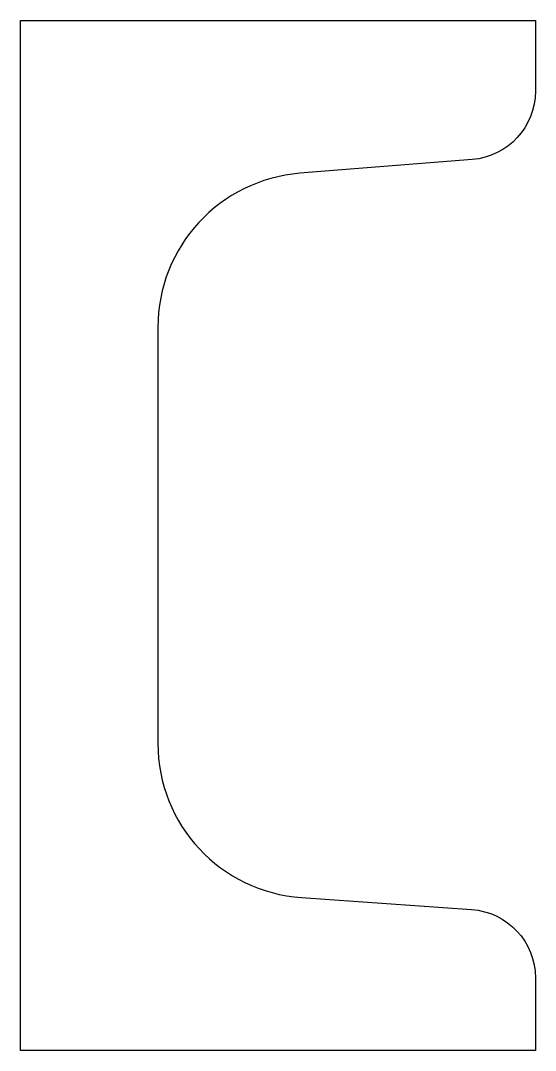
# Model space of a CAD drawing. Extents: x 0 to 15, y 0 to 30.
import ezdxf

# ---------------------------------------------------------------- set-up
doc = ezdxf.new("R2010")
doc.units = 0
doc.layers.add('KTS_EX_VIS', color=7, linetype='Continuous')

msp = doc.modelspace()

# ---------------------------------------------------------------- linework, layer by layer
at = {"layer": 'KTS_EX_VIS'}
msp.add_lwpolyline([(0, 0), (0, 30), (15, 30), (15, 27.946, -0.391021), (13.159, 25.953), (8.141, 25.551, 0.391021), (4, 21.066), (4, 8.941, 0.393889), (8.186, 4.452), (13.14, 4.105, -0.393889), (15, 2.11), (15, 0)], format="xyb", close=True, dxfattribs=at)

doc.saveas('drawing.dxf')
